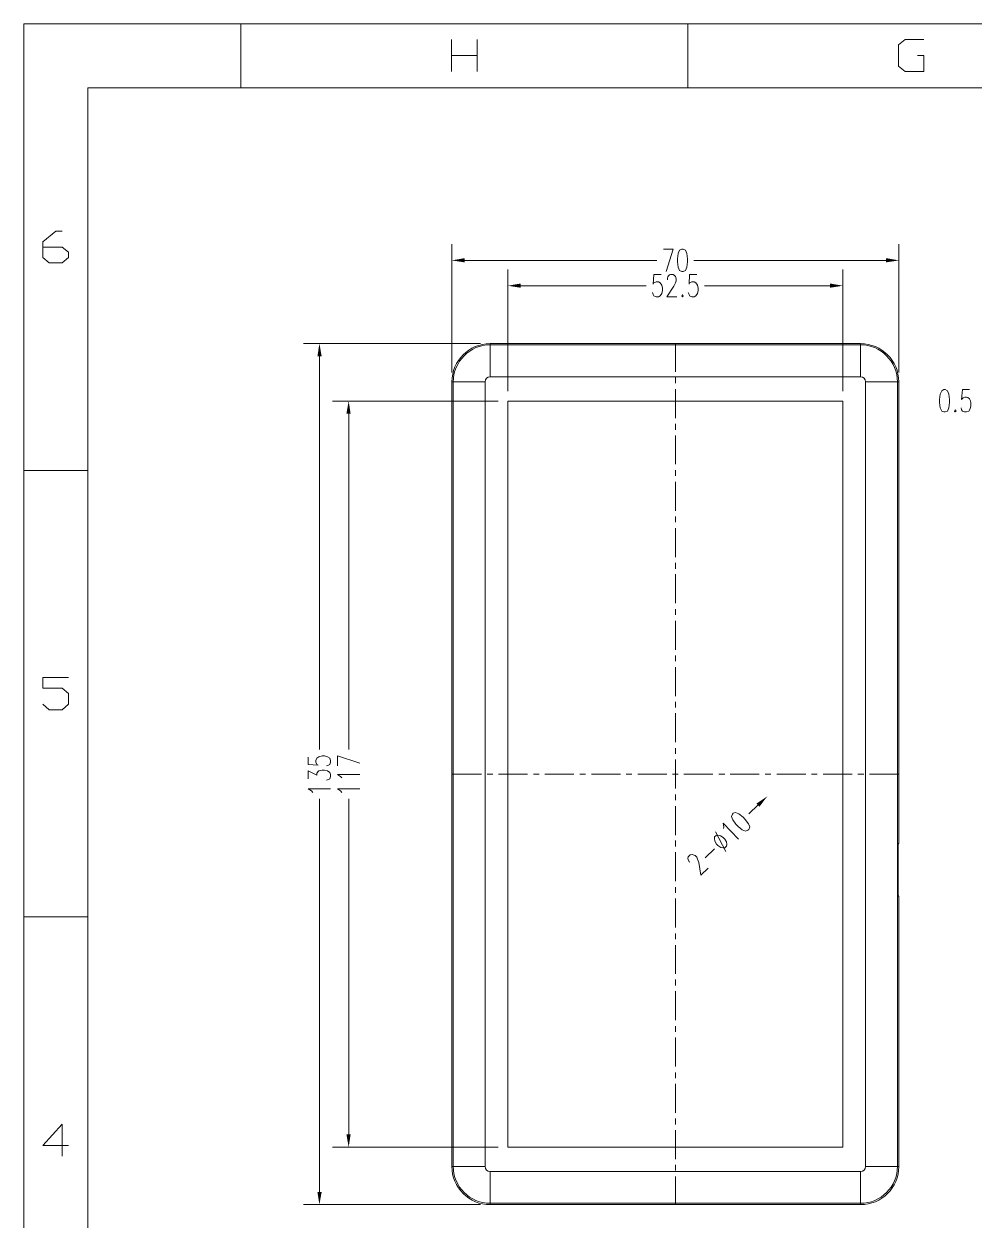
# Model space of a CAD drawing. Header units: millimetres. Extents: x -84 to 204, y -204 to 50.
# Drawn here: x -84.4 to -12.2, y -90.9 to 0 of the extents above; entities that cross this region are included whole.
import ezdxf

# ---------------------------------------------------------------- set-up
doc = ezdxf.new("R2010")
doc.units = ezdxf.units.MM

msp = doc.modelspace()

# ---------------------------------------------------------------- hatches: boundary and pattern name
h = msp.add_hatch(color=0)
h.dxf.hatch_style = 2
h.paths.add_polyline_path([(-50.905833, -17.801167), (-50.905833, -18.118667), (-51.8795, -17.9705)])
h = msp.add_hatch(color=0)
h.dxf.hatch_style = 2
h.paths.add_polyline_path([(-18.901833, -17.801167), (-18.901833, -18.118667), (-17.928167, -17.9705)])
h = msp.add_hatch(color=0)
h.dxf.hatch_style = 2
h.paths.add_polyline_path([(-46.651333, -19.727333), (-46.651333, -20.044833), (-47.625, -19.896667)])
h = msp.add_hatch(color=0)
h.dxf.hatch_style = 2
h.paths.add_polyline_path([(-23.156333, -19.727333), (-23.156333, -20.044833), (-22.182667, -19.896667)])
h = msp.add_hatch(color=0)
h.dxf.hatch_style = 2
h.paths.add_polyline_path([(-62.081833, -25.251833), (-61.764333, -25.251833), (-61.933667, -24.278167)])
h = msp.add_hatch(color=0)
h.dxf.hatch_style = 2
h.paths.add_polyline_path([(-59.8805, -29.612167), (-59.563, -29.612167), (-59.711167, -28.659667)])
h = msp.add_hatch(color=0)
h.dxf.hatch_style = 2
h.paths.add_polyline_path([(-28.744333, -59.2455), (-28.5115, -59.478333), (-27.918833, -58.695167)])
h = msp.add_hatch(color=0)
h.dxf.hatch_style = 2
h.paths.add_polyline_path([(-59.8805, -84.3915), (-59.563, -84.3915), (-59.711167, -85.365167)])
h = msp.add_hatch(color=0)
h.dxf.hatch_style = 2
h.paths.add_polyline_path([(-62.081833, -88.773), (-61.764333, -88.773), (-61.933667, -89.7255)])

# ---------------------------------------------------------------- linework, layer by layer
at = {"color": 0, "lineweight": 0}
for points in [[(-84.370333, 0), (203.581, 0)], [(-84.370333, -203.581), (-84.370333, 0)], [(-67.902667, -4.847167), (-67.902667, 0)], [(-33.951333, -4.847167), (-33.951333, 0)], [(-51.900667, -3.6195), (-51.900667, -1.185333)], [(-49.953333, -1.185333), (-49.953333, -3.6195)], [(-16.51, -2.391833), (-16.023167, -2.391833), (-16.023167, -3.6195), (-17.4625, -3.6195), (-17.949333, -3.217333), (-17.949333, -1.5875), (-17.4625, -1.185333), (-16.023167, -1.185333)], [(-51.900667, -2.391833), (-49.953333, -2.391833)], [(-79.523167, -4.847167), (198.733833, -4.847167)], [(-79.523167, -198.733833), (-79.523167, -4.847167)], [(-82.931, -16.9545), (-81.4705, -16.9545), (-80.983667, -17.356667), (-80.983667, -17.758833), (-81.4705, -18.161), (-82.444167, -18.161), (-82.931, -17.758833), (-82.931, -16.552333), (-81.957333, -15.748), (-81.4705, -15.748)], [(-51.8795, -26.4795), (-51.8795, -16.742833)], [(-35.602333, -18.817167), (-35.073167, -17.123833), (-35.814, -17.123833)], [(-17.928167, -26.4795), (-17.928167, -16.742833)], [(-50.905833, -17.9705), (-36.300833, -17.9705)], [(-18.901833, -17.9705), (-33.506833, -17.9705)], [(-47.625, -27.918833), (-47.625, -18.669)], [(-35.983333, -19.05), (-36.533667, -19.05), (-36.576, -19.769667), (-36.533667, -19.685), (-36.364333, -19.600333), (-36.195, -19.600333), (-36.046833, -19.685), (-35.941, -19.854333), (-35.8775, -20.087167), (-35.8775, -20.2565), (-35.941, -20.489333), (-36.046833, -20.658667), (-36.195, -20.743333), (-36.364333, -20.743333), (-36.533667, -20.658667), (-36.576, -20.574), (-36.6395, -20.404667)], [(-35.4965, -19.452167), (-35.495857, -19.331945), (-35.467148, -19.227254), (-35.415048, -19.141457), (-35.344232, -19.077914), (-35.259378, -19.039985), (-35.165159, -19.031033), (-35.066252, -19.054417), (-34.967333, -19.1135), (-34.903833, -19.198167), (-34.840333, -19.3675), (-34.840333, -19.515667), (-34.903833, -19.685), (-35.009667, -19.939), (-35.56, -20.743333), (-34.798, -20.743333)], [(-33.274, -19.05), (-33.824333, -19.05), (-33.866667, -19.769667), (-33.824333, -19.685), (-33.655, -19.600333), (-33.485667, -19.600333), (-33.3375, -19.685), (-33.231667, -19.854333), (-33.168167, -20.087167), (-33.168167, -20.2565), (-33.231667, -20.489333), (-33.3375, -20.658667), (-33.485667, -20.743333), (-33.655, -20.743333), (-33.824333, -20.658667), (-33.866667, -20.574), (-33.930167, -20.404667)], [(-22.182667, -27.918833), (-22.182667, -18.669)], [(-46.651333, -19.896667), (-37.126333, -19.896667)], [(-23.156333, -19.896667), (-32.681333, -19.896667)], [(-49.699333, -24.278167), (-63.140167, -24.278167)], [(-48.9585, -24.278167), (-49.259144, -24.300561), (-49.54997, -24.349997), (-49.829707, -24.425257), (-50.097085, -24.525122), (-50.350835, -24.648374), (-50.589687, -24.793794), (-50.812372, -24.960164), (-51.01762, -25.146265), (-51.204161, -25.350878), (-51.370725, -25.572785), (-51.516043, -25.810768), (-51.638845, -26.063608), (-51.737861, -26.330086), (-51.811822, -26.608985), (-51.859459, -26.899084), (-51.8795, -27.199167)], [(-48.9585, -24.384), (-49.240903, -24.39507), (-49.516715, -24.436017), (-49.784308, -24.50515), (-50.042051, -24.600776), (-50.288317, -24.721206), (-50.521474, -24.864746), (-50.739895, -25.029706), (-50.941949, -25.214395), (-51.126007, -25.417121), (-51.29044, -25.636192), (-51.433619, -25.869918), (-51.553914, -26.116607), (-51.649695, -26.374568), (-51.719334, -26.642109), (-51.761201, -26.917539), (-51.773667, -27.199167)], [(-48.9585, -24.278167), (-20.849167, -24.278167)], [(-48.9585, -26.818167), (-48.9585, -24.278167)], [(-48.9585, -24.384), (-20.849167, -24.384)], [(-34.903833, -24.278167), (-34.903833, -26.437167)], [(-17.928167, -27.199167), (-17.948448, -26.896321), (-17.996047, -26.60434), (-18.069745, -26.324332), (-18.168326, -26.057407), (-18.290572, -25.804672), (-18.435267, -25.567235), (-18.601195, -25.346206), (-18.787136, -25.142693), (-18.991876, -24.957803), (-19.214197, -24.792647), (-19.452881, -24.648331), (-19.706712, -24.525965), (-19.974474, -24.426658), (-20.254948, -24.351516), (-20.546918, -24.30165), (-20.849167, -24.278167)], [(-20.849167, -26.818167), (-20.849167, -24.278167)], [(-18.034, -27.199167), (-18.046528, -26.917539), (-18.088448, -26.642109), (-18.158133, -26.374568), (-18.253951, -26.116607), (-18.374275, -25.869918), (-18.517474, -25.636192), (-18.68192, -25.417121), (-18.865982, -25.214395), (-19.068032, -25.029706), (-19.28644, -24.864746), (-19.519577, -24.721206), (-19.765814, -24.600776), (-20.02352, -24.50515), (-20.291067, -24.436017), (-20.566826, -24.39507), (-20.849167, -24.384)], [(-61.933667, -25.251833), (-61.933667, -55.139167)], [(-49.3395, -27.199167), (-51.8795, -27.199167)], [(-51.8795, -86.825667), (-51.8795, -27.199167)], [(-51.773667, -86.825667), (-51.773667, -27.199167)], [(-48.9585, -26.818167), (-49.106667, -26.839333), (-49.233667, -26.924), (-49.318333, -27.051), (-49.3395, -27.199167)], [(-49.3395, -27.199167), (-49.3395, -86.825667)], [(-20.849167, -26.818167), (-48.9585, -26.818167)], [(-34.903833, -26.881667), (-34.903833, -27.305)], [(-20.468167, -27.199167), (-20.489333, -27.051), (-20.574, -26.924), (-20.701, -26.839333), (-20.849167, -26.818167)], [(-20.468167, -86.825667), (-20.468167, -27.199167)], [(-20.468167, -27.199167), (-17.928167, -27.199167)], [(-18.034, -27.199167), (-18.034, -86.825667)], [(-17.928167, -27.199167), (-17.928167, -62.251167)], [(-34.903833, -27.7495), (-34.903833, -29.950833)], [(-12.573, -27.791833), (-13.102167, -27.791833), (-13.165667, -28.532667), (-13.055681, -28.416734), (-12.93156, -28.358405), (-12.803611, -28.354135), (-12.682141, -28.400375), (-12.577455, -28.493579), (-12.499859, -28.630199), (-12.459661, -28.806688), (-12.467167, -29.0195), (-12.5095, -29.252333), (-12.615333, -29.421667), (-12.784667, -29.485167), (-12.954, -29.485167), (-13.102167, -29.421667), (-13.165667, -29.337), (-13.208, -29.167667)], [(-48.365833, -28.659667), (-60.938833, -28.659667)], [(-22.182667, -28.659667), (-47.625, -28.659667), (-47.625, -85.365167)], [(-22.182667, -28.659667), (-22.182667, -85.365167)], [(-59.711167, -29.612167), (-59.711167, -55.139167)], [(-34.903833, -30.395333), (-34.903833, -30.839833)], [(-34.903833, -31.284333), (-34.903833, -33.4645)], [(-84.370333, -33.930167), (-79.523167, -33.930167)], [(-34.903833, -33.909), (-34.903833, -34.3535)], [(-34.903833, -34.798), (-34.903833, -36.999333)], [(-34.903833, -37.443833), (-34.903833, -37.867167)], [(-34.903833, -38.311667), (-34.903833, -40.513)], [(-34.903833, -40.9575), (-34.903833, -41.402)], [(-34.903833, -41.825333), (-34.903833, -44.026667)], [(-34.903833, -44.471167), (-34.903833, -44.915667)], [(-34.903833, -45.360167), (-34.903833, -47.5615)], [(-34.903833, -47.984833), (-34.903833, -48.429333)], [(-34.903833, -48.873833), (-34.903833, -51.075167)], [(-82.931, -51.689), (-82.444167, -52.112333), (-81.4705, -52.112333), (-80.983667, -51.689), (-80.983667, -50.884667), (-81.4705, -50.4825), (-82.931, -50.4825), (-82.931, -49.678167), (-80.983667, -49.678167)], [(-34.903833, -51.519667), (-34.903833, -51.943)], [(-34.903833, -52.3875), (-34.903833, -54.588833)], [(-34.903833, -55.033333), (-34.903833, -55.477833)], [(-62.780333, -55.731833), (-62.780333, -56.282167), (-62.0395, -56.3245), (-62.124167, -56.282167), (-62.208833, -56.112833), (-62.208833, -55.964667), (-62.124167, -55.795333), (-61.976, -55.6895), (-61.722, -55.626), (-61.552667, -55.626), (-61.319833, -55.6895), (-61.1505, -55.795333), (-61.087, -55.964667), (-61.087, -56.112833), (-61.1505, -56.282167), (-61.235167, -56.3245), (-61.4045, -56.388)], [(-58.8645, -56.176333), (-60.557833, -55.626), (-60.557833, -56.388)], [(-34.903833, -55.901167), (-34.903833, -58.1025)], [(-62.780333, -57.361667), (-62.780333, -56.769), (-62.124167, -57.0865), (-62.124167, -56.938333), (-62.0395, -56.811333), (-61.976, -56.769), (-61.722, -56.7055), (-61.552667, -56.7055), (-61.319833, -56.769), (-61.1505, -56.874833), (-61.087, -57.044167), (-61.087, -57.192333), (-61.1505, -57.361667), (-61.235167, -57.425167), (-61.4045, -57.4675)], [(-60.240333, -57.298167), (-60.325, -57.192333), (-60.557833, -57.044167), (-58.8645, -57.044167)], [(-51.8795, -57.001833), (-49.635833, -57.001833)], [(-49.191333, -57.001833), (-48.768, -57.001833)], [(-48.3235, -57.001833), (-46.122167, -57.001833)], [(-45.677667, -57.001833), (-45.233167, -57.001833)], [(-44.809833, -57.001833), (-42.6085, -57.001833)], [(-42.164, -57.001833), (-41.7195, -57.001833)], [(-41.275, -57.001833), (-39.073667, -57.001833)], [(-38.650333, -57.001833), (-38.205833, -57.001833)], [(-37.761333, -57.001833), (-35.56, -57.001833)], [(-35.1155, -57.001833), (-34.692167, -57.001833)], [(-34.247667, -57.001833), (-32.046333, -57.001833)], [(-31.601833, -57.001833), (-31.157333, -57.001833)], [(-30.734, -57.001833), (-28.532667, -57.001833)], [(-28.088167, -57.001833), (-27.643667, -57.001833)], [(-27.199167, -57.001833), (-24.997833, -57.001833)], [(-24.5745, -57.001833), (-24.13, -57.001833)], [(-23.6855, -57.001833), (-21.484167, -57.001833)], [(-21.039667, -57.001833), (-20.595167, -57.001833)], [(-20.171833, -57.001833), (-17.928167, -57.001833)], [(-62.441667, -58.398833), (-62.526333, -58.271833), (-62.780333, -58.123667), (-61.087, -58.123667)], [(-60.240333, -58.398833), (-60.325, -58.271833), (-60.557833, -58.123667), (-58.8645, -58.123667)], [(-61.933667, -88.773), (-61.933667, -58.885667)], [(-59.711167, -84.3915), (-59.711167, -58.885667)], [(-34.903833, -58.547), (-34.903833, -58.9915)], [(-34.903833, -59.436), (-34.903833, -61.637333)], [(-29.315833, -60.028667), (-28.617333, -59.351333)], [(-31.242, -61.1505), (-31.220833, -61.0235), (-31.284333, -60.727167), (-30.099, -61.954833)], [(-31.855833, -61.383333), (-31.072667, -62.886167)], [(-34.903833, -62.060667), (-34.903833, -62.505167)], [(-32.639, -63.373), (-31.9405, -62.695667)], [(-17.991667, -62.335833), (-17.928167, -62.251167)], [(-17.991667, -66.2305), (-17.991667, -62.335833)], [(-34.903833, -62.949667), (-34.903833, -65.151)], [(-33.803167, -63.711667), (-33.866667, -63.669333), (-33.930167, -63.5), (-33.951333, -63.415333), (-33.930167, -63.288333), (-33.782, -63.140167), (-33.633833, -63.119), (-33.549167, -63.140167), (-33.401, -63.203667), (-33.274, -63.330667), (-33.2105, -63.478833), (-33.125833, -63.732833), (-32.9565, -64.685333), (-32.406167, -64.156167)], [(-34.903833, -65.5955), (-34.903833, -66.018833)], [(-17.928167, -66.315167), (-17.991667, -66.2305)], [(-17.928167, -66.315167), (-17.928167, -86.825667)], [(-34.903833, -66.463333), (-34.903833, -68.664667)], [(-84.370333, -67.860333), (-79.523167, -67.860333)], [(-34.903833, -69.109167), (-34.903833, -69.553667)], [(-34.903833, -69.998167), (-34.903833, -72.178333)], [(-34.903833, -72.622833), (-34.903833, -73.067333)], [(-34.903833, -73.511833), (-34.903833, -75.713167)], [(-34.903833, -76.157667), (-34.903833, -76.581)], [(-34.903833, -77.0255), (-34.903833, -79.226833)], [(-34.903833, -79.671333), (-34.903833, -80.115833)], [(-34.903833, -80.539167), (-34.903833, -82.7405)], [(-80.983667, -85.238167), (-82.931, -85.238167), (-81.4705, -83.608333), (-81.4705, -86.0425)], [(-34.903833, -83.185), (-34.903833, -83.6295)], [(-34.903833, -84.074), (-34.903833, -86.275333)], [(-48.365833, -85.365167), (-60.938833, -85.365167)], [(-22.182667, -85.365167), (-47.625, -85.365167)], [(-51.8795, -86.825667), (-51.862338, -87.119423), (-51.816322, -87.405867), (-51.74291, -87.683352), (-51.643558, -87.950229), (-51.519724, -88.20485), (-51.372864, -88.445568), (-51.204437, -88.670734), (-51.0159, -88.878701), (-50.80871, -89.067821), (-50.584323, -89.236445), (-50.344198, -89.382925), (-50.089792, -89.505615), (-49.822562, -89.602865), (-49.543965, -89.673028), (-49.255459, -89.714455), (-48.9585, -89.7255)], [(-49.3395, -86.825667), (-51.8795, -86.825667)], [(-51.773667, -86.825667), (-51.760321, -87.109397), (-51.718017, -87.385808), (-51.648315, -87.65335), (-51.552773, -87.910475), (-51.432951, -88.155633), (-51.290409, -88.387277), (-51.126707, -88.603857), (-50.943404, -88.803824), (-50.74206, -88.98563), (-50.524234, -89.147726), (-50.291486, -89.288564), (-50.045375, -89.406594), (-49.787462, -89.500269), (-49.519305, -89.568038), (-49.242465, -89.608353), (-48.9585, -89.619667)], [(-49.3395, -86.825667), (-49.318333, -86.973833), (-49.233667, -87.100833), (-49.106667, -87.1855), (-48.9585, -87.206667)], [(-48.9585, -89.7255), (-48.9585, -87.206667)], [(-48.9585, -87.206667), (-20.849167, -87.206667)], [(-34.903833, -86.698667), (-34.903833, -87.143167)], [(-20.849167, -87.206667), (-20.701, -87.1855), (-20.574, -87.100833), (-20.489333, -86.973833), (-20.468167, -86.825667)], [(-20.849167, -89.619667), (-20.565264, -89.608353), (-20.288477, -89.568038), (-20.020366, -89.500269), (-19.76249, -89.406594), (-19.516408, -89.288564), (-19.283681, -89.147726), (-19.065867, -88.98563), (-18.864527, -88.803824), (-18.68122, -88.603857), (-18.517505, -88.387277), (-18.374943, -88.155633), (-18.255092, -87.910475), (-18.159513, -87.65335), (-18.089765, -87.385808), (-18.047407, -87.109397), (-18.034, -86.825667)], [(-20.849167, -89.7255), (-20.54839, -89.711804), (-20.257321, -89.669034), (-19.977255, -89.598633), (-19.70949, -89.502043), (-19.455325, -89.380708), (-19.216057, -89.236073), (-18.992983, -89.069579), (-18.787401, -88.88267), (-18.600609, -88.67679), (-18.433903, -88.453381), (-18.288583, -88.213888), (-18.165944, -87.959754), (-18.067286, -87.692421), (-17.993905, -87.413333), (-17.9471, -87.123934), (-17.928167, -86.825667)], [(-20.849167, -87.206667), (-20.849167, -89.7255)], [(-20.468167, -86.825667), (-17.928167, -86.825667)], [(-34.903833, -87.587667), (-34.903833, -89.7255)], [(-49.699333, -89.7255), (-63.140167, -89.7255)], [(-20.849167, -89.619667), (-48.9585, -89.619667)], [(-20.849167, -89.7255), (-48.9585, -89.7255)]]:
    msp.add_lwpolyline(points, dxfattribs=at)
for points in [[(-34.417, -17.123833), (-34.586333, -17.187333), (-34.692167, -17.441333), (-34.7345, -17.8435), (-34.7345, -18.076333), (-34.692167, -18.4785), (-34.586333, -18.7325), (-34.417, -18.817167), (-34.311167, -18.817167), (-34.141833, -18.7325), (-34.036, -18.4785), (-33.9725, -18.076333), (-33.9725, -17.8435), (-34.036, -17.441333), (-34.141833, -17.187333), (-34.311167, -17.123833)], [(-34.3535, -20.574), (-34.417, -20.658667), (-34.3535, -20.743333), (-34.311167, -20.658667)], [(-14.520333, -27.791833), (-14.6685, -27.8765), (-14.7955, -28.1305), (-14.837833, -28.532667), (-14.837833, -28.7655), (-14.7955, -29.167667), (-14.6685, -29.421667), (-14.520333, -29.485167), (-14.4145, -29.485167), (-14.245167, -29.421667), (-14.139333, -29.167667), (-14.075833, -28.7655), (-14.075833, -28.532667), (-14.139333, -28.1305), (-14.245167, -27.8765), (-14.4145, -27.791833)], [(-13.6525, -29.337), (-13.694833, -29.421667), (-13.6525, -29.485167), (-13.589, -29.421667)], [(-30.564667, -60.049833), (-30.628167, -60.219167), (-30.5435, -60.473167), (-30.310667, -60.811833), (-30.141333, -60.981167), (-29.823833, -61.235167), (-29.569833, -61.341), (-29.4005, -61.2775), (-29.315833, -61.214), (-29.252333, -61.0235), (-29.358167, -60.790667), (-29.591, -60.452), (-29.760333, -60.282667), (-30.077833, -60.028667), (-30.331833, -59.922833), (-30.501167, -59.986333)], [(-31.919333, -61.7855), (-31.9405, -61.9125), (-31.898167, -62.103), (-31.771167, -62.335833), (-31.665333, -62.441667), (-31.453667, -62.589833), (-31.263167, -62.611), (-31.136167, -62.611), (-31.009167, -62.484), (-30.988, -62.357), (-31.030333, -62.1665), (-31.157333, -61.954833), (-31.263167, -61.827833), (-31.474833, -61.700833), (-31.665333, -61.6585), (-31.792333, -61.679667)]]:
    msp.add_lwpolyline(points, close=True, dxfattribs=at)

doc.saveas('drawing.dxf')
